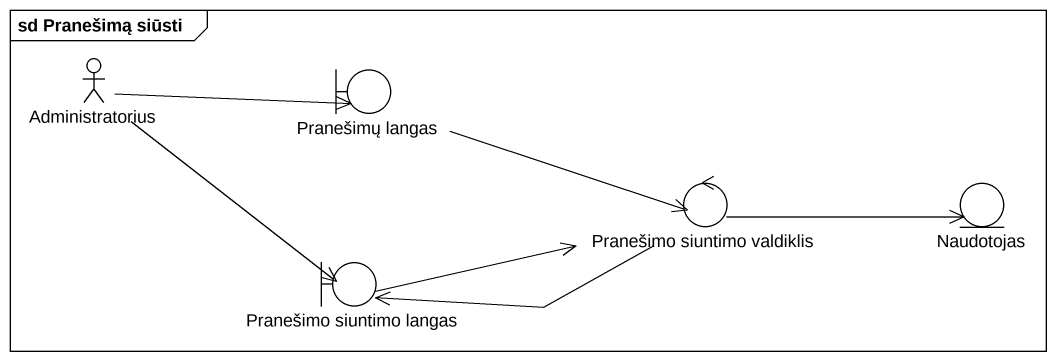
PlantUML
@startuml
mainframe sd Pranešimą siūsti
actor Administratorius
boundary "Pranešimų langas" as Pranešimų_langas
control "Pranešimo siuntimo valdiklis" as Pranešimo_siuntimo_valdiklis
entity Naudotojas
boundary "Pranešimo siuntimo langas" as Pranešimo_siuntimo_langas
Administratorius -right-> Pranešimų_langas
Administratorius --> Pranešimo_siuntimo_langas
Pranešimų_langas -right-> Pranešimo_siuntimo_valdiklis
Pranešimo_siuntimo_valdiklis -right-> Naudotojas
Pranešimo_siuntimo_valdiklis -left-> Pranešimo_siuntimo_langas
Pranešimo_siuntimo_langas -right-> Pranešimo_siuntimo_valdiklis
@enduml
